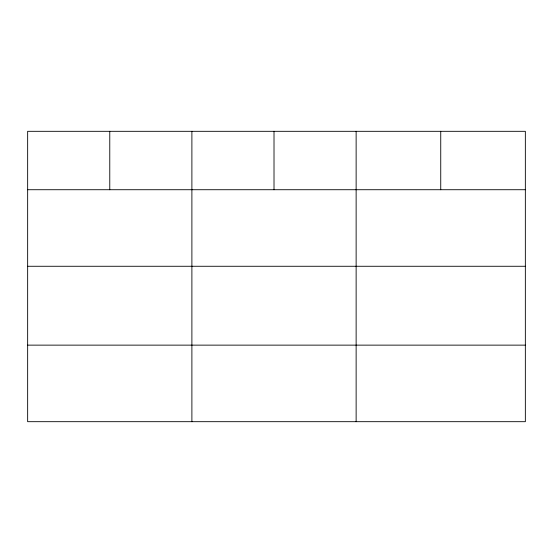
<?xml version="1.0" encoding="UTF-8"?>
<svg xmlns="http://www.w3.org/2000/svg" width="553" height="553" viewBox="0 0 553 553"><rect width="100%" height="100%" fill="white"/><g stroke="black" fill="none" stroke-linecap="round" stroke-linejoin="round"><path stroke-width="0.83" d="M525.35 266.269L525.35 131.317L27.65 131.317L27.65 421.683L525.35 421.683L525.35 266.269L27.65 266.269M27.65 189.72L525.35 189.72M27.65 345.134L525.35 345.134M440.741 131.317L440.741 189.72M356.132 131.317L356.132 421.683M274.012 131.317L274.012 189.72M191.891 131.317L191.891 421.683M109.771 131.317L109.771 189.72"/></g></svg>
